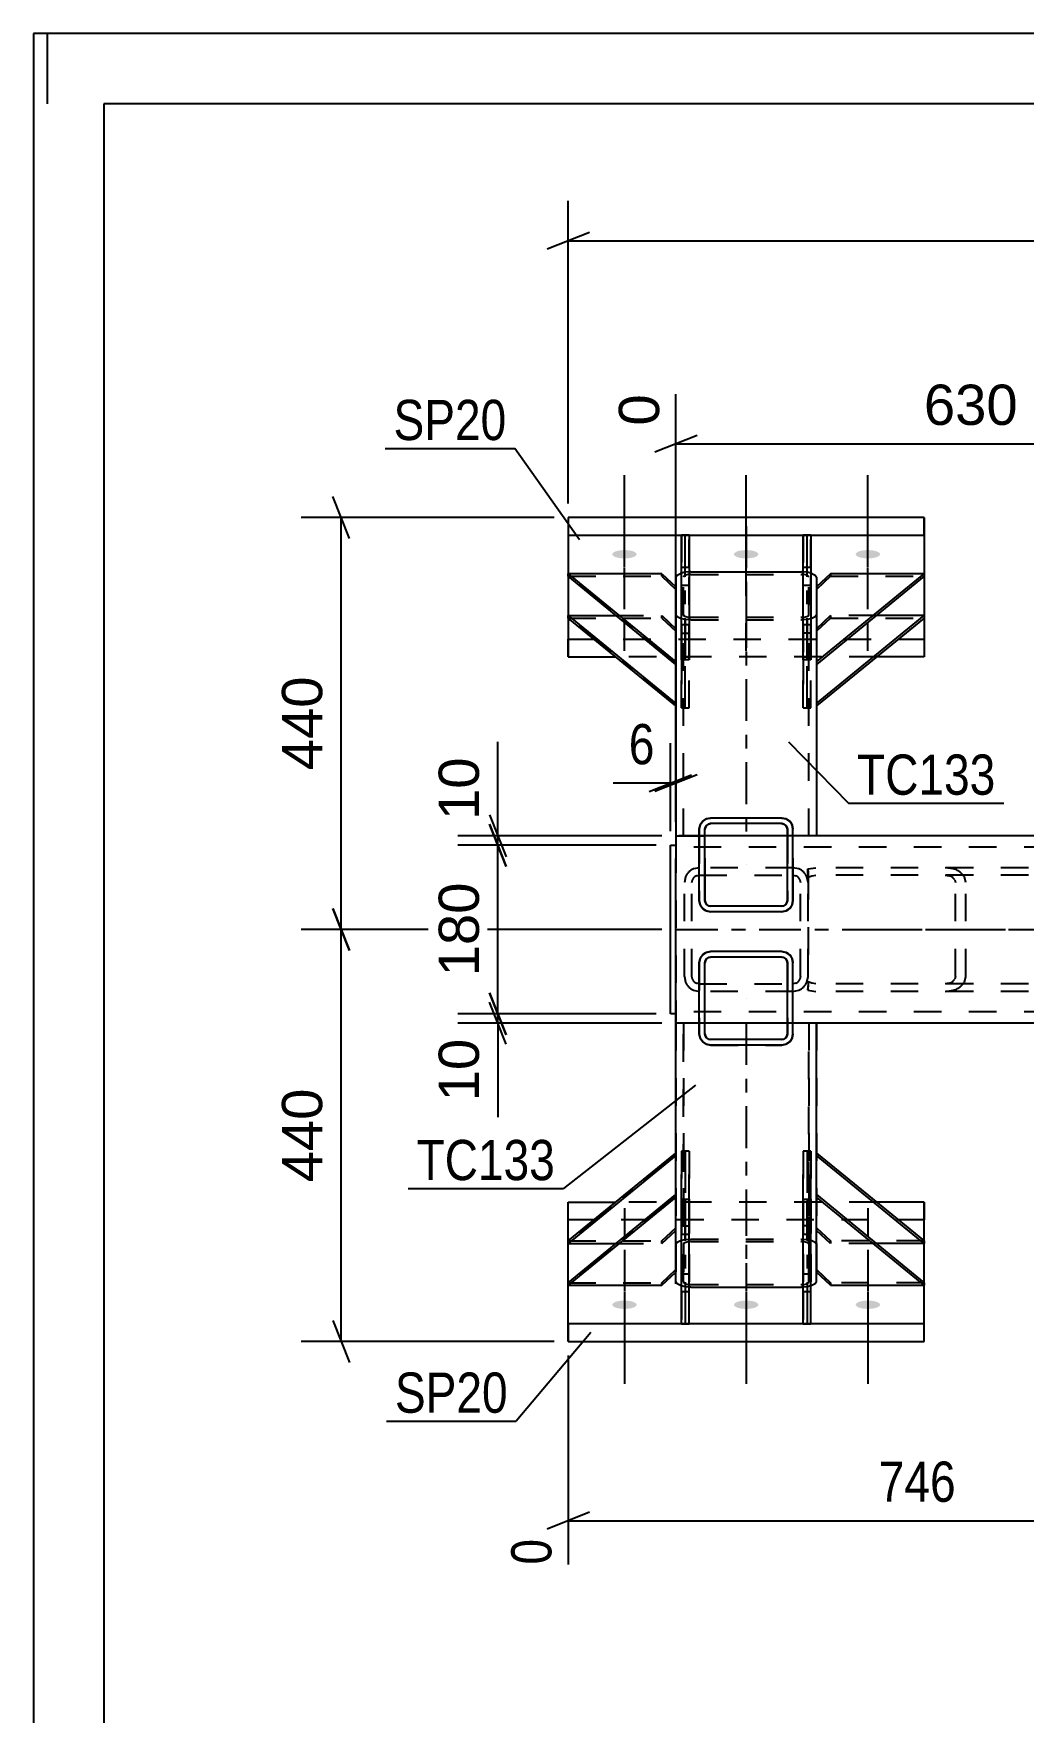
# Model space of a CAD drawing. Header units: millimetres. Extents: x 0 to 841, y 0 to 594.
# Drawn here: x 0 to 70.5, y 474.5 to 594 of the extents above; entities that cross this region are included whole.
import ezdxf

# ---------------------------------------------------------------- set-up
doc = ezdxf.new("R2010")
doc.units = ezdxf.units.MM
doc.linetypes.add('DXK_LINE_DOT2', pattern=[3.9198, 1.9599, -1.9599])
doc.linetypes.add('DXK_LINE_DOT3', pattern=[5.9187, 2.979, -0.9799, 0.9799, -0.9799])
doc.styles.add('Arial', font='ARIAL.TTF', dxfattribs={"height": 0.2})
doc.styles.add('Arial Narrow', font='ARIALN.TTF', dxfattribs={"height": 0.2})

# ---------------------------------------------------------------- blocks, each defined once
blk = doc.blocks.new('Unknown-318890635-1126')
at = {"color": 5, "linetype": 'Continuous'}
for p, q in [((841, 594), (0, 594)), ((0, 594), (0, 0)), ((1, 589), (1, 594)), ((836, 589), (5, 589)), ((5, 589), (5, 5))]:
    blk.add_line(p, q, dxfattribs=at)
blk = doc.blocks.new('Part-318890635-2970 - 2944')
at = {"color": 2, "linetype": 'Continuous'}
for p, q in [((46.14, 502.13), (46.14, 511.02)), ((46.14, 511.02), (46.67, 511.02)), ((46.67, 502.13), (46.67, 511.02)), ((46.14, 502.13), (46.67, 502.13))]:
    blk.add_line(p, q, dxfattribs=at)
at = {"color": 7, "linetype": 'DXK_LINE_DOT2'}
for p, q in [((46.14, 511.02), (46.14, 504.41)), ((46.67, 511.02), (46.67, 504.41)), ((46.14, 505.69), (46.67, 505.69)), ((46.14, 504.41), (46.14, 502.13)), ((46.67, 504.41), (46.14, 504.41)), ((46.67, 502.13), (46.67, 504.41))]:
    blk.add_line(p, q, dxfattribs=at)
at = {"color": 7, "linetype": 'DXK_LINE_DOT3'}
for p, q in [((46.4, 511.02), (46.4, 504.75)), ((46.4, 504.75), (46.4, 502.13))]:
    blk.add_line(p, q, dxfattribs=at)
blk = doc.blocks.new('Part-318890635-3091 - 2944')
at = {"color": 2, "linetype": 'Continuous'}
for p, q in [((38.07, 552.39), (38.07, 552.57)), ((38.07, 552.57), (45.74, 546.31)), ((38.07, 552.57), (41.47, 552.57)), ((45.74, 546.13), (38.07, 552.39))]:
    blk.add_line(p, q, dxfattribs=at)
at = {"color": 7, "linetype": 'DXK_LINE_DOT3'}
for p, q in [((45.74, 546.22), (38.07, 552.48)), ((45.74, 552.48), (45.74, 546.22))]:
    blk.add_line(p, q, dxfattribs=at)
at = {"color": 7, "linetype": 'DXK_LINE_DOT2'}
for p, q in [((38.07, 552.39), (44.74, 552.39)), ((41.47, 552.57), (44.74, 552.57)), ((44.74, 552.39), (44.74, 552.57)), ((44.74, 552.57), (45.74, 551.63)), ((44.74, 552.39), (45.74, 551.45)), ((45.74, 551.63), (45.74, 546.13))]:
    blk.add_line(p, q, dxfattribs=at)
blk = doc.blocks.new('Part-318890635-2957 - 2944')
at = {"color": 2, "linetype": 'Continuous'}
for p, q in [((55.74, 511.16), (55.74, 511.34)), ((55.74, 511.34), (63.4, 505.07)), ((63.4, 504.89), (55.74, 511.16)), ((55.74, 505.83), (55.74, 511.16)), ((56.74, 504.89), (55.74, 505.83)), ((56.74, 504.89), (63.4, 504.89)), ((63.4, 505.07), (63.4, 504.89))]:
    blk.add_line(p, q, dxfattribs=at)
at = {"color": 7, "linetype": 'DXK_LINE_DOT2'}
for p, q in [((55.74, 506.01), (56.74, 505.07)), ((63.4, 505.07), (56.74, 505.07)), ((56.74, 505.07), (56.74, 504.89))]:
    blk.add_line(p, q, dxfattribs=at)
blk = doc.blocks.new('Part-318890635-3024 - 2944')
at = {"color": 2, "linetype": 'Continuous'}
for p, q in [((63.4, 559.55), (38.07, 559.55)), ((38.07, 559.55), (38.07, 558.3)), ((63.4, 558.3), (63.4, 559.55)), ((38.07, 558.3), (63.4, 558.3)), ((38.07, 558.3), (38.07, 549.63)), ((63.4, 558.3), (63.4, 549.63)), ((38.07, 549.63), (41.45, 549.63)), ((63.4, 549.63), (60.03, 549.63))]:
    blk.add_line(p, q, dxfattribs=at)
at = {"color": 7, "linetype": 'DXK_LINE_DOT2'}
for p, q in [((38.07, 559.55), (38.07, 550.89)), ((63.4, 559.55), (63.4, 550.89)), ((38.07, 550.89), (63.4, 550.89)), ((38.07, 549.63), (38.07, 550.89)), ((63.4, 550.89), (63.4, 549.63)), ((60.03, 549.63), (41.45, 549.63))]:
    blk.add_line(p, q, dxfattribs=at)
at = {"color": 7, "linetype": 'DXK_LINE_DOT3'}
blk.add_line((50.74, 558.92), (50.74, 550.26), dxfattribs=at)
blk = doc.blocks.new('Part-318890635-2960 - 2944')
at = {"color": 2, "linetype": 'Continuous'}
for p, q in [((55.74, 514.3), (63.4, 508.04)), ((63.4, 507.85), (55.74, 514.12)), ((63.4, 508.04), (63.4, 507.85)), ((63.4, 507.85), (60, 507.85))]:
    blk.add_line(p, q, dxfattribs=at)
at = {"color": 7, "linetype": 'DXK_LINE_DOT2'}
for p, q in [((55.74, 508.79), (55.74, 514.3)), ((55.74, 508.98), (56.74, 508.04)), ((56.74, 507.85), (55.74, 508.79)), ((63.4, 508.04), (56.74, 508.04)), ((56.74, 508.04), (56.74, 507.85)), ((60, 507.85), (56.74, 507.85))]:
    blk.add_line(p, q, dxfattribs=at)
blk = doc.blocks.new('Part-318890635-3082 - 2944')
at = {"color": 2, "linetype": 'Continuous'}
for p, q in [((46.67, 558.3), (46.14, 558.3)), ((46.14, 549.41), (46.14, 558.3)), ((46.67, 558.3), (46.67, 549.41)), ((46.67, 549.41), (46.14, 549.41))]:
    blk.add_line(p, q, dxfattribs=at)
at = {"color": 7, "linetype": 'DXK_LINE_DOT2'}
for p, q in [((46.14, 558.3), (46.14, 556.02)), ((46.67, 556.02), (46.67, 558.3)), ((46.14, 549.41), (46.14, 556.02)), ((46.14, 556.02), (46.67, 556.02)), ((46.67, 549.41), (46.67, 556.02)), ((46.14, 554.74), (46.67, 554.74))]:
    blk.add_line(p, q, dxfattribs=at)
at = {"color": 7, "linetype": 'DXK_LINE_DOT3'}
for p, q in [((46.4, 555.67), (46.4, 558.3)), ((46.4, 549.41), (46.4, 555.67))]:
    blk.add_line(p, q, dxfattribs=at)
blk = doc.blocks.new('Part-318890635-2971 - 2944')
at = {"color": 7, "linetype": 'DXK_LINE_DOT2'}
for p, q in [((55.34, 514.44), (54.8, 514.44)), ((54.8, 514.44), (54.8, 508.52)), ((54.8, 510.8), (54.8, 514.44)), ((55.34, 514.44), (55.34, 508.52)), ((55.34, 510.8), (55.34, 514.44)), ((55.34, 510.8), (54.8, 510.8)), ((54.8, 510.8), (54.8, 508.52)), ((55.34, 508.52), (55.34, 510.8)), ((55.34, 509.11), (54.8, 509.11)), ((54.8, 508.52), (55.34, 508.52))]:
    blk.add_line(p, q, dxfattribs=at)
at = {"color": 7, "linetype": 'DXK_LINE_DOT3'}
for p, q in [((55.07, 514.44), (55.07, 508.17)), ((55.07, 508.17), (55.07, 510.8))]:
    blk.add_line(p, q, dxfattribs=at)
blk = doc.blocks.new('Part-318890635-2963 - 2944')
at = {"color": 2, "linetype": 'Continuous'}
for p, q in [((38.07, 505.07), (45.74, 511.34)), ((45.74, 511.16), (38.07, 504.89)), ((45.74, 505.83), (45.74, 511.34)), ((44.74, 504.89), (45.74, 505.83)), ((38.07, 504.89), (38.07, 505.07)), ((38.07, 504.89), (44.74, 504.89))]:
    blk.add_line(p, q, dxfattribs=at)
at = {"color": 7, "linetype": 'DXK_LINE_DOT3'}
for p, q in [((45.74, 511.25), (38.07, 504.98)), ((45.74, 504.98), (45.74, 511.25))]:
    blk.add_line(p, q, dxfattribs=at)
at = {"color": 7, "linetype": 'DXK_LINE_DOT2'}
for p, q in [((44.74, 505.07), (45.74, 506.01)), ((38.07, 505.07), (44.74, 505.07)), ((44.74, 504.89), (44.74, 505.07))]:
    blk.add_line(p, q, dxfattribs=at)
blk = doc.blocks.new('Part-318890635-2966 - 2944')
at = {"color": 2, "linetype": 'Continuous'}
for p, q in [((38.07, 508.04), (45.74, 514.3)), ((45.74, 514.12), (38.07, 507.85)), ((38.07, 507.85), (38.07, 508.04)), ((38.07, 507.85), (41.47, 507.85))]:
    blk.add_line(p, q, dxfattribs=at)
at = {"color": 7, "linetype": 'DXK_LINE_DOT3'}
for p, q in [((45.74, 514.21), (38.07, 507.95)), ((45.74, 507.95), (45.74, 514.21))]:
    blk.add_line(p, q, dxfattribs=at)
at = {"color": 7, "linetype": 'DXK_LINE_DOT2'}
for p, q in [((45.74, 508.79), (45.74, 514.3)), ((38.07, 508.04), (44.74, 508.04)), ((44.74, 508.04), (45.74, 508.98)), ((44.74, 507.85), (45.74, 508.79)), ((44.74, 507.85), (44.74, 508.04)), ((41.47, 507.85), (44.74, 507.85))]:
    blk.add_line(p, q, dxfattribs=at)
blk = doc.blocks.new('Part-318890635-2967 - 2944')
at = {"color": 2, "linetype": 'Continuous'}
for p, q in [((54.8, 502.13), (54.8, 511.02)), ((54.8, 511.02), (55.34, 511.02)), ((55.34, 502.13), (55.34, 511.02)), ((54.8, 502.13), (55.34, 502.13))]:
    blk.add_line(p, q, dxfattribs=at)
at = {"color": 7, "linetype": 'DXK_LINE_DOT2'}
for p, q in [((54.8, 511.02), (54.8, 504.41)), ((55.34, 511.02), (55.34, 504.41)), ((54.8, 505.69), (55.34, 505.69)), ((54.8, 504.41), (54.8, 502.13)), ((55.34, 504.41), (54.8, 504.41)), ((55.34, 502.13), (55.34, 504.41))]:
    blk.add_line(p, q, dxfattribs=at)
at = {"color": 7, "linetype": 'DXK_LINE_DOT3'}
for p, q in [((55.07, 511.02), (55.07, 504.75)), ((55.07, 504.75), (55.07, 502.13))]:
    blk.add_line(p, q, dxfattribs=at)
blk = doc.blocks.new('Part-318890635-2972 - 2944')
at = {"color": 7, "linetype": 'DXK_LINE_DOT2'}
for p, q in [((46.67, 514.44), (46.14, 514.44)), ((46.14, 514.44), (46.14, 508.52)), ((46.14, 510.8), (46.14, 514.44)), ((46.67, 514.44), (46.67, 508.52)), ((46.67, 510.8), (46.67, 514.44)), ((46.67, 510.8), (46.14, 510.8)), ((46.14, 510.8), (46.14, 508.52)), ((46.67, 508.52), (46.67, 510.8)), ((46.14, 509.11), (46.67, 509.11)), ((46.14, 508.52), (46.67, 508.52))]:
    blk.add_line(p, q, dxfattribs=at)
at = {"color": 7, "linetype": 'DXK_LINE_DOT3'}
for p, q in [((46.4, 514.44), (46.4, 508.17)), ((46.4, 508.17), (46.4, 510.8))]:
    blk.add_line(p, q, dxfattribs=at)
blk = doc.blocks.new('Part-318890635-3085 - 2944')
at = {"color": 2, "linetype": 'Continuous'}
for p, q in [((55.74, 546.31), (63.4, 552.57)), ((63.4, 552.39), (55.74, 546.13)), ((63.4, 552.57), (60, 552.57)), ((63.4, 552.57), (63.4, 552.39))]:
    blk.add_line(p, q, dxfattribs=at)
at = {"color": 7, "linetype": 'DXK_LINE_DOT2'}
for p, q in [((56.74, 552.57), (55.74, 551.63)), ((56.74, 552.39), (55.74, 551.45)), ((60, 552.57), (56.74, 552.57)), ((56.74, 552.57), (56.74, 552.39)), ((56.74, 552.39), (63.4, 552.39)), ((55.74, 551.63), (55.74, 546.13))]:
    blk.add_line(p, q, dxfattribs=at)
blk = doc.blocks.new('Part-318890635-3040 - 2944')
at = {"color": 2, "linetype": 'Continuous'}
for p, q in [((45.74, 555.31), (45.82, 555.45)), ((45.74, 555.31), (45.74, 554.6)), ((45.82, 555.45), (46.05, 555.57)), ((46.14, 555.59), (46.05, 555.57)), ((46.8, 555.67), (46.67, 555.67)), ((46.8, 555.67), (54.67, 555.67)), ((54.8, 555.67), (54.67, 555.67)), ((55.42, 555.57), (55.34, 555.59)), ((55.42, 555.57), (55.66, 555.45)), ((55.66, 555.45), (55.74, 555.31)), ((55.74, 555.31), (55.74, 554.6)), ((45.74, 549.09), (45.74, 536.88)), ((55.74, 549.09), (55.74, 536.88)), ((45.74, 536.88), (47.4, 536.88)), ((53.67, 536.88), (47.8, 536.88)), ((55.74, 536.88), (54.07, 536.88))]:
    blk.add_line(p, q, dxfattribs=at)
at = {"color": 7, "linetype": 'DXK_LINE_DOT2'}
for p, q in [((46.39, 555.65), (46.14, 555.59)), ((46.31, 555.38), (46.27, 555.31)), ((46.27, 552.62), (46.27, 555.31)), ((46.27, 536.88), (46.27, 555.31)), ((46.43, 555.44), (46.31, 555.38)), ((46.67, 555.67), (46.39, 555.65)), ((46.6, 555.48), (46.43, 555.44)), ((46.8, 555.49), (46.6, 555.48)), ((46.8, 555.49), (54.67, 555.49)), ((54.87, 555.48), (54.67, 555.49)), ((55.08, 555.65), (54.8, 555.67)), ((55.05, 555.44), (54.87, 555.48)), ((55.16, 555.38), (55.05, 555.44)), ((55.34, 555.59), (55.08, 555.65)), ((55.2, 555.31), (55.16, 555.38)), ((55.2, 552.62), (55.2, 555.31)), ((55.2, 536.88), (55.2, 555.31)), ((45.74, 554.6), (45.74, 549.09)), ((45.74, 554.6), (45.74, 552.62)), ((55.74, 554.6), (55.74, 549.09)), ((55.74, 554.6), (55.74, 552.62)), ((45.74, 552.62), (45.74, 536.88)), ((45.82, 552.48), (45.74, 552.62)), ((46.05, 552.36), (45.82, 552.48)), ((46.39, 552.28), (46.05, 552.36)), ((46.27, 536.88), (46.27, 552.62)), ((46.27, 552.62), (46.31, 552.55)), ((46.31, 552.55), (46.43, 552.49)), ((46.8, 552.25), (46.39, 552.28)), ((46.43, 552.49), (46.6, 552.45)), ((46.6, 552.45), (46.8, 552.44)), ((46.8, 552.44), (54.67, 552.44)), ((46.8, 552.25), (54.67, 552.25)), ((54.67, 552.44), (54.87, 552.45)), ((55.08, 552.28), (54.67, 552.25)), ((54.87, 552.45), (55.05, 552.49)), ((55.05, 552.49), (55.16, 552.55)), ((55.42, 552.36), (55.08, 552.28)), ((55.16, 552.55), (55.2, 552.62)), ((55.2, 536.88), (55.2, 552.62)), ((55.66, 552.48), (55.42, 552.36)), ((55.74, 552.62), (55.66, 552.48)), ((55.74, 552.62), (55.74, 536.88)), ((47.4, 536.88), (47.8, 536.88)), ((54.07, 536.88), (53.67, 536.88)), ((55.74, 536.88), (55.74, 536.88))]:
    blk.add_line(p, q, dxfattribs=at)
at = {"color": 7, "linetype": 'DXK_LINE_DOT3'}
blk.add_line((50.74, 553.96), (50.74, 536.88), dxfattribs=at)
blk = doc.blocks.new('Part-318890635-2987 - 2944')
at = {"color": 2, "linetype": 'Continuous'}
for p, q in [((38.07, 502.13), (38.07, 510.8)), ((38.07, 510.8), (41.45, 510.8)), ((63.4, 510.8), (60.03, 510.8)), ((63.4, 502.13), (63.4, 510.8)), ((38.07, 502.13), (38.07, 500.88)), ((63.4, 502.13), (38.07, 502.13)), ((63.4, 500.88), (63.4, 502.13)), ((38.07, 500.88), (63.4, 500.88))]:
    blk.add_line(p, q, dxfattribs=at)
at = {"color": 7, "linetype": 'DXK_LINE_DOT2'}
for p, q in [((38.07, 509.54), (38.07, 510.8)), ((60.03, 510.8), (41.45, 510.8)), ((63.4, 510.8), (63.4, 509.54)), ((38.07, 500.88), (38.07, 509.54)), ((63.4, 509.54), (38.07, 509.54)), ((63.4, 500.88), (63.4, 509.54))]:
    blk.add_line(p, q, dxfattribs=at)
blk = doc.blocks.new('Part-318890635-2989 - 2944')
at = {"color": 2, "linetype": 'Continuous'}
for p, q in [((45.34, 524.21), (45.34, 536.21)), ((45.34, 536.21), (45.74, 536.21)), ((45.74, 524.21), (45.34, 524.21))]:
    blk.add_line(p, q, dxfattribs=at)
at = {"color": 7, "linetype": 'DXK_LINE_DOT2'}
blk.add_line((45.74, 536.21), (45.74, 524.21), dxfattribs=at)
blk = doc.blocks.new('Part-318890635-3078 - 2944')
at = {"color": 7, "linetype": 'DXK_LINE_DOT3'}
for p, q in [((46.4, 545.99), (46.4, 552.25)), ((46.4, 552.25), (46.4, 549.63))]:
    blk.add_line(p, q, dxfattribs=at)
at = {"color": 7, "linetype": 'DXK_LINE_DOT2'}
for p, q in [((46.14, 545.99), (46.14, 551.91)), ((46.14, 551.91), (46.14, 549.63)), ((46.67, 551.91), (46.14, 551.91)), ((46.14, 551.31), (46.67, 551.31)), ((46.67, 545.99), (46.67, 551.91)), ((46.67, 549.63), (46.67, 551.91)), ((46.14, 549.63), (46.14, 545.99)), ((46.14, 549.63), (46.67, 549.63)), ((46.67, 545.99), (46.67, 549.63)), ((46.14, 545.99), (46.67, 545.99))]:
    blk.add_line(p, q, dxfattribs=at)
blk = doc.blocks.new('Part-318890635-2991 - 2944')
at = {"color": 7, "linetype": 'DXK_LINE_DOT2'}
for p, q in [((47.4, 534.61), (46.99, 534.53)), ((54.07, 534.61), (47.4, 534.61)), ((54.48, 534.53), (54.07, 534.61)), ((46.42, 533.96), (46.34, 533.55)), ((46.34, 526.88), (46.34, 533.55)), ((46.34, 533.55), (46.34, 533.55)), ((46.87, 533.55), (46.91, 533.75)), ((46.87, 533.55), (46.87, 533.55)), ((46.87, 526.88), (46.87, 533.55)), ((47.2, 534.04), (47.4, 534.08)), ((47.4, 534.08), (47.4, 534.08)), ((47.4, 534.08), (54.07, 534.08)), ((54.07, 534.08), (54.07, 534.08)), ((54.07, 534.08), (54.27, 534.04)), ((54.56, 533.75), (54.6, 533.55)), ((54.6, 533.55), (54.6, 533.55)), ((54.6, 526.88), (54.6, 533.55)), ((55.14, 533.55), (55.06, 533.96)), ((55.14, 526.88), (55.14, 533.55)), ((55.14, 533.55), (55.14, 533.55)), ((46.34, 526.88), (46.34, 526.88)), ((46.34, 526.88), (46.42, 526.47)), ((46.87, 526.88), (46.87, 526.88)), ((46.91, 526.68), (46.87, 526.88)), ((47.4, 526.35), (47.2, 526.39)), ((47.4, 526.35), (47.4, 526.35)), ((47.4, 526.35), (54.07, 526.35)), ((54.27, 526.39), (54.07, 526.35)), ((54.07, 526.35), (54.07, 526.35)), ((54.6, 526.88), (54.56, 526.68)), ((54.6, 526.88), (54.6, 526.88)), ((55.06, 526.47), (55.14, 526.88)), ((55.14, 526.88), (55.14, 526.88)), ((46.99, 525.9), (47.4, 525.81)), ((54.07, 525.81), (47.4, 525.81)), ((54.07, 525.81), (54.48, 525.9))]:
    blk.add_line(p, q, dxfattribs=at)
at = {"color": 7, "linetype": 'DXK_LINE_DOT3'}
blk.add_line((50.74, 530.21), (50.74, 530.21), dxfattribs=at)
at = {"color": 7, "linetype": 'DXK_LINE_DOT2'}
for centre, radius, start, end in [((47.4, 533.55), 1.07, 112.5, 157.5), ((54.07, 533.55), 1.07, 22.5, 67.5), ((47.4, 533.55), 0.533, 112.5, 157.5), ((54.07, 533.55), 0.533, 22.5, 67.5), ((47.4, 526.88), 1.07, 202.5, 247.5), ((47.4, 526.88), 0.533, 202.5, 247.5), ((54.07, 526.88), 0.533, 292.5, 337.5), ((54.07, 526.88), 1.07, 292.5, 337.5)]:
    blk.add_arc(centre, radius, start, end, dxfattribs=at)
blk = doc.blocks.new('Part-318890635-3011 - 2944')
at = {"color": 7, "linetype": 'DXK_LINE_DOT3'}
for p, q in [((55.07, 545.99), (55.07, 552.25)), ((55.07, 552.25), (55.07, 549.63))]:
    blk.add_line(p, q, dxfattribs=at)
at = {"color": 7, "linetype": 'DXK_LINE_DOT2'}
for p, q in [((54.8, 545.99), (54.8, 551.91)), ((54.8, 551.91), (54.8, 549.63)), ((55.34, 551.91), (54.8, 551.91)), ((55.34, 551.31), (54.8, 551.31)), ((55.34, 545.99), (55.34, 551.91)), ((55.34, 549.63), (55.34, 551.91)), ((54.8, 549.63), (54.8, 545.99)), ((54.8, 549.63), (55.34, 549.63)), ((55.34, 545.99), (55.34, 549.63)), ((54.8, 545.99), (55.34, 545.99))]:
    blk.add_line(p, q, dxfattribs=at)
blk = doc.blocks.new('Part-318890635-3013 - 2944')
at = {"color": 7, "linetype": 'DXK_LINE_DOT2'}
for p, q in [((55.12, 534.53), (55.69, 534.61)), ((55.14, 533.9), (55.12, 534.53)), ((55.12, 534.53), (55.14, 534.3)), ((55.14, 534.3), (55.14, 526.13)), ((110.03, 534.61), (55.69, 534.61)), ((65.47, 534.53), (64.91, 534.61)), ((55.14, 533.9), (55.16, 533.93)), ((55.16, 533.93), (55.4, 534.04)), ((55.4, 534.04), (55.69, 534.08)), ((110.03, 534.08), (55.69, 534.08)), ((64.91, 534.08), (65.19, 534.04)), ((65.59, 533.75), (65.65, 533.55)), ((65.65, 526.88), (65.65, 533.55)), ((66.38, 533.55), (66.27, 533.96)), ((66.38, 526.88), (66.38, 533.55)), ((55.14, 526.53), (55.12, 525.9)), ((55.12, 525.9), (55.14, 526.13)), ((55.16, 526.5), (55.14, 526.53)), ((55.4, 526.39), (55.16, 526.5)), ((55.69, 526.35), (55.4, 526.39)), ((110.03, 526.35), (55.69, 526.35)), ((65.19, 526.39), (64.91, 526.35)), ((65.65, 526.88), (65.59, 526.68)), ((66.27, 526.47), (66.38, 526.88)), ((55.12, 525.9), (55.69, 525.81)), ((110.03, 525.81), (55.69, 525.81)), ((64.91, 525.81), (65.47, 525.9))]:
    blk.add_line(p, q, dxfattribs=at)
at = {"color": 7, "linetype": 'DXK_LINE_DOT3'}
blk.add_line((60.3, 530.21), (105.42, 530.21), dxfattribs=at)
at = {"color": 7, "linetype": 'DXK_LINE_DOT2'}
for centre, radius, start, end in [((65.14, 533.23), 1.35, 32.6712, 75.6112), ((65.02, 533.39), 0.673, 32.6712, 75.6112), ((65.02, 527.04), 0.673, 284.3888, 327.3288), ((65.14, 527.2), 1.35, 284.3888, 327.3288)]:
    blk.add_arc(centre, radius, start, end, dxfattribs=at)
blk = doc.blocks.new('Part-318890635-3045 - 2944')
at = {"color": 2, "linetype": 'Continuous'}
for p, q in [((45.74, 523.55), (45.74, 523.55)), ((47.4, 523.55), (45.74, 523.55)), ((45.74, 511.34), (45.74, 523.55)), ((53.67, 523.55), (47.8, 523.55)), ((55.74, 523.55), (54.07, 523.55)), ((55.74, 511.34), (55.74, 523.55)), ((45.74, 505.12), (45.74, 505.83)), ((55.74, 505.12), (55.74, 505.83)), ((45.82, 504.98), (45.74, 505.12)), ((46.05, 504.86), (45.82, 504.98)), ((46.14, 504.84), (46.05, 504.86)), ((46.8, 504.75), (46.67, 504.76)), ((46.8, 504.75), (54.67, 504.75)), ((54.8, 504.76), (54.67, 504.75)), ((55.42, 504.86), (55.34, 504.84)), ((55.66, 504.98), (55.42, 504.86)), ((55.74, 505.12), (55.66, 504.98))]:
    blk.add_line(p, q, dxfattribs=at)
at = {"color": 7, "linetype": 'DXK_LINE_DOT2'}
for p, q in [((45.74, 523.55), (45.74, 507.81)), ((46.27, 505.12), (46.27, 523.55)), ((46.27, 523.55), (46.27, 507.81)), ((54.07, 523.55), (47.4, 523.55)), ((55.2, 507.81), (55.2, 523.55)), ((55.2, 523.55), (55.2, 505.12)), ((55.74, 523.55), (55.74, 523.55)), ((55.74, 523.55), (55.74, 507.81)), ((45.74, 505.83), (45.74, 511.34)), ((55.74, 505.83), (55.74, 511.34)), ((45.82, 507.95), (46.05, 508.07)), ((46.05, 508.07), (46.39, 508.15)), ((46.39, 508.15), (46.8, 508.17)), ((46.8, 507.99), (46.6, 507.98)), ((46.8, 508.17), (54.67, 508.17)), ((46.8, 507.99), (54.67, 507.99)), ((54.67, 508.17), (55.08, 508.15)), ((54.87, 507.98), (54.67, 507.99)), ((55.08, 508.15), (55.42, 508.07)), ((55.42, 508.07), (55.66, 507.95)), ((45.74, 507.81), (45.82, 507.95)), ((45.74, 507.81), (45.74, 505.12)), ((46.31, 507.88), (46.27, 507.81)), ((46.27, 507.81), (46.27, 505.12)), ((46.43, 507.94), (46.31, 507.88)), ((46.6, 507.98), (46.43, 507.94)), ((55.05, 507.94), (54.87, 507.98)), ((55.16, 507.88), (55.05, 507.94)), ((55.2, 507.81), (55.16, 507.88)), ((55.2, 505.12), (55.2, 507.81)), ((55.66, 507.95), (55.74, 507.81)), ((55.74, 507.81), (55.74, 505.12)), ((46.39, 504.78), (46.14, 504.84)), ((46.27, 505.12), (46.31, 505.05)), ((46.31, 505.05), (46.43, 504.99)), ((46.67, 504.76), (46.39, 504.78)), ((46.43, 504.99), (46.6, 504.95)), ((46.6, 504.95), (46.8, 504.94)), ((46.8, 504.94), (54.67, 504.94)), ((54.67, 504.94), (54.87, 504.95)), ((55.08, 504.78), (54.8, 504.76)), ((54.87, 504.95), (55.05, 504.99)), ((55.05, 504.99), (55.16, 505.05)), ((55.34, 504.84), (55.08, 504.78)), ((55.16, 505.05), (55.2, 505.12))]:
    blk.add_line(p, q, dxfattribs=at)
at = {"color": 7, "linetype": 'DXK_LINE_DOT3'}
blk.add_line((50.74, 523.55), (50.74, 506.46), dxfattribs=at)
blk = doc.blocks.new('Part-318890635-3048 - 2944')
at = {"color": 2, "linetype": 'Continuous'}
for p, q in [((47.64, 528.41), (47.46, 528.15)), ((47.9, 528.58), (47.64, 528.41)), ((48.2, 528.64), (47.9, 528.58)), ((53.27, 528.64), (48.2, 528.64)), ((53.57, 528.58), (53.27, 528.64)), ((53.83, 528.41), (53.57, 528.58)), ((54.01, 528.15), (53.83, 528.41)), ((47.46, 528.15), (47.4, 527.84)), ((47.4, 522.78), (47.4, 527.84)), ((47.8, 527.84), (47.83, 528)), ((47.83, 528), (47.8, 527.84)), ((47.8, 527.84), (47.8, 527.84)), ((47.8, 525.15), (47.8, 527.84)), ((47.8, 522.78), (47.8, 527.84)), ((47.83, 528), (47.92, 528.13)), ((47.92, 528.13), (47.83, 528)), ((47.92, 528.13), (48.05, 528.21)), ((48.05, 528.21), (47.92, 528.13)), ((48.05, 528.21), (48.2, 528.24)), ((53.27, 528.24), (48.2, 528.24)), ((53.27, 528.24), (53.42, 528.21)), ((53.42, 528.21), (53.55, 528.13)), ((53.55, 528.13), (53.64, 528)), ((53.64, 528), (53.67, 527.84)), ((53.67, 522.78), (53.67, 527.84)), ((54.07, 527.84), (54.01, 528.15)), ((54.01, 528.15), (54.07, 527.84)), ((54.07, 522.78), (54.07, 527.84)), ((54.07, 525.15), (54.07, 527.84)), ((54.07, 527.84), (54.07, 527.84)), ((47.8, 523.55), (47.8, 525.14)), ((54.07, 523.55), (54.07, 525.14)), ((47.8, 523.55), (47.8, 523.55)), ((47.8, 522.78), (47.8, 523.55)), ((47.8, 523.55), (47.8, 523.55)), ((47.8, 523.55), (47.8, 523.55)), ((54.07, 523.55), (54.07, 523.55)), ((54.07, 522.78), (54.07, 523.55)), ((54.07, 523.55), (54.07, 523.55)), ((54.07, 523.55), (54.07, 523.55)), ((47.4, 522.78), (47.46, 522.47)), ((47.46, 522.47), (47.64, 522.21)), ((47.8, 522.78), (47.8, 522.78)), ((47.83, 522.63), (47.8, 522.78)), ((47.8, 522.78), (47.83, 522.63)), ((47.92, 522.5), (47.83, 522.63)), ((47.83, 522.63), (47.92, 522.5)), ((48.05, 522.41), (47.92, 522.5)), ((47.92, 522.5), (48.05, 522.41)), ((48.2, 522.38), (48.05, 522.41)), ((53.27, 522.38), (48.2, 522.38)), ((53.42, 522.41), (53.27, 522.38)), ((53.55, 522.5), (53.42, 522.41)), ((53.64, 522.63), (53.55, 522.5)), ((53.67, 522.78), (53.64, 522.63)), ((53.83, 522.21), (54.01, 522.47)), ((54.01, 522.47), (53.84, 522.21)), ((54.01, 522.47), (54.07, 522.78)), ((54.07, 522.78), (54.01, 522.47)), ((54.07, 522.78), (54.07, 522.78)), ((47.64, 522.21), (47.9, 522.04)), ((47.9, 522.04), (48.2, 521.98)), ((53.27, 521.98), (48.2, 521.98)), ((53.27, 521.98), (53.57, 522.04)), ((53.57, 522.04), (53.83, 522.21)), ((53.84, 522.21), (53.58, 522.04))]:
    blk.add_line(p, q, dxfattribs=at)
at = {"color": 7, "linetype": 'DXK_LINE_DOT2'}
for p, q in [((47.9, 528.58), (48.2, 528.64)), ((53.27, 528.64), (53.27, 528.64)), ((53.27, 528.64), (53.27, 528.64)), ((53.27, 528.64), (53.58, 528.58)), ((47.4, 527.84), (47.46, 528.15)), ((47.4, 527.84), (47.4, 527.84)), ((47.4, 527.84), (47.4, 523.55)), ((48.2, 528.24), (48.05, 528.21)), ((48.2, 528.24), (48.2, 528.24)), ((53.27, 528.24), (53.27, 528.24)), ((53.27, 528.24), (53.27, 528.24)), ((53.42, 528.21), (53.27, 528.24)), ((53.55, 528.13), (53.42, 528.21)), ((53.64, 528), (53.55, 528.13)), ((53.67, 527.84), (53.64, 528)), ((53.67, 527.84), (53.67, 527.84)), ((53.67, 527.84), (53.67, 523.55)), ((47.8, 525.14), (47.8, 525.15)), ((54.07, 525.14), (54.07, 525.15)), ((47.4, 523.55), (47.4, 523.55)), ((47.4, 523.55), (47.4, 522.78)), ((47.8, 523.55), (47.4, 523.55)), ((53.67, 523.55), (53.67, 523.55)), ((53.67, 523.55), (53.67, 522.78)), ((54.07, 523.55), (53.67, 523.55)), ((47.4, 522.78), (47.4, 522.78)), ((47.46, 522.47), (47.4, 522.78)), ((47.64, 522.21), (47.46, 522.47)), ((48.05, 522.41), (48.2, 522.38)), ((48.2, 522.38), (48.2, 522.38)), ((53.27, 522.38), (53.42, 522.41)), ((53.27, 522.38), (53.27, 522.38)), ((53.27, 522.38), (53.27, 522.38)), ((53.42, 522.41), (53.55, 522.5)), ((53.55, 522.5), (53.64, 522.63)), ((53.64, 522.63), (53.67, 522.78)), ((53.67, 522.78), (53.67, 522.78)), ((47.9, 522.04), (47.64, 522.21)), ((48.2, 521.98), (47.9, 522.04)), ((48.2, 521.98), (53.27, 521.98)), ((53.58, 522.04), (53.27, 521.98)), ((53.27, 521.98), (53.27, 521.98))]:
    blk.add_line(p, q, dxfattribs=at)
at = {"color": 7, "linetype": 'DXK_LINE_DOT3'}
blk.add_line((50.73, 525.31), (50.74, 525.31), dxfattribs=at)
at = {"color": 7, "linetype": 'DXK_LINE_DOT2'}
blk.add_arc((48.2, 527.84), 0.8, 112.4979, 157.4979, dxfattribs=at)
at = {"color": 2, "linetype": 'Continuous'}
blk.add_arc((53.27, 527.84), 0.8, 22.4979, 67.4979, dxfattribs=at)
blk = doc.blocks.new('Bolt-318890635-3075 - 2944')
at = {"linetype": 'Continuous'}
for points in [[(42.07, 557.23), (42.25, 557.22), (42.42, 557.2), (42.58, 557.17), (42.71, 557.13), (42.82, 557.08), (42.89, 557.02), (42.93, 556.96), (42.93, 556.9), (42.89, 556.84), (42.82, 556.78), (42.71, 556.73), (42.58, 556.69), (42.42, 556.66), (42.25, 556.64), (42.07, 556.63), (41.89, 556.64), (41.72, 556.66), (41.56, 556.69), (41.43, 556.73), (41.32, 556.78), (41.25, 556.84), (41.21, 556.9), (41.21, 556.96), (41.25, 557.02), (41.32, 557.08), (41.43, 557.13), (41.56, 557.17), (41.72, 557.2), (41.89, 557.22)], [(50.74, 557.23), (50.92, 557.22), (51.09, 557.2), (51.25, 557.17), (51.38, 557.13), (51.49, 557.08), (51.56, 557.02), (51.6, 556.96), (51.6, 556.9), (51.56, 556.84), (51.49, 556.78), (51.38, 556.73), (51.25, 556.69), (51.09, 556.66), (50.92, 556.64), (50.74, 556.63), (50.56, 556.64), (50.38, 556.66), (50.23, 556.69), (50.09, 556.73), (49.99, 556.78), (49.91, 556.84), (49.87, 556.9), (49.87, 556.96), (49.91, 557.02), (49.99, 557.08), (50.09, 557.13), (50.23, 557.17), (50.38, 557.2), (50.56, 557.22)], [(59.4, 557.23), (59.58, 557.22), (59.76, 557.2), (59.91, 557.17), (60.05, 557.13), (60.15, 557.08), (60.23, 557.02), (60.26, 556.96), (60.26, 556.9), (60.23, 556.84), (60.15, 556.78), (60.05, 556.73), (59.91, 556.69), (59.76, 556.66), (59.58, 556.64), (59.4, 556.63), (59.22, 556.64), (59.05, 556.66), (58.89, 556.69), (58.76, 556.73), (58.65, 556.78), (58.58, 556.84), (58.54, 556.9), (58.54, 556.96), (58.58, 557.02), (58.65, 557.08), (58.76, 557.13), (58.89, 557.17), (59.05, 557.2), (59.22, 557.22)]]:
    blk.add_hatch(color=1, dxfattribs=at).paths.add_polyline_path(points)
at = {"color": 1, "linetype": 'Continuous'}
for p, q in [((42.07, 555.99), (42.07, 562.57)), ((50.74, 555.99), (50.74, 562.57)), ((59.4, 555.99), (59.4, 562.57))]:
    blk.add_line(p, q, dxfattribs=at)
at = {"color": 1, "linetype": 'DXK_LINE_DOT2'}
for p, q in [((42.07, 553.03), (42.07, 559.6)), ((59.4, 553.03), (59.4, 559.6)), ((42.07, 550.06), (42.07, 556.64)), ((50.74, 550.06), (50.74, 556.64)), ((59.4, 550.06), (59.4, 556.64))]:
    blk.add_line(p, q, dxfattribs=at)
blk = doc.blocks.new('Bolt-318890635-3058 - 2944')
at = {"linetype": 'Continuous'}
for points in [[(42.07, 503.2), (41.89, 503.21), (41.72, 503.23), (41.56, 503.26), (41.43, 503.3), (41.32, 503.35), (41.25, 503.41), (41.21, 503.47), (41.21, 503.53), (41.25, 503.59), (41.32, 503.65), (41.43, 503.7), (41.56, 503.74), (41.72, 503.77), (41.89, 503.79), (42.07, 503.8), (42.25, 503.79), (42.42, 503.77), (42.58, 503.74), (42.71, 503.7), (42.82, 503.65), (42.89, 503.59), (42.93, 503.53), (42.93, 503.47), (42.89, 503.41), (42.82, 503.35), (42.71, 503.3), (42.58, 503.26), (42.42, 503.23), (42.25, 503.21)], [(50.74, 503.2), (50.56, 503.21), (50.38, 503.23), (50.23, 503.26), (50.09, 503.3), (49.99, 503.35), (49.91, 503.41), (49.87, 503.47), (49.87, 503.53), (49.91, 503.59), (49.99, 503.65), (50.09, 503.7), (50.23, 503.74), (50.38, 503.77), (50.56, 503.79), (50.74, 503.8), (50.92, 503.79), (51.09, 503.77), (51.25, 503.74), (51.38, 503.7), (51.49, 503.65), (51.56, 503.59), (51.6, 503.53), (51.6, 503.47), (51.56, 503.41), (51.49, 503.35), (51.38, 503.3), (51.25, 503.26), (51.09, 503.23), (50.92, 503.21)], [(59.4, 503.2), (59.22, 503.21), (59.05, 503.23), (58.89, 503.26), (58.76, 503.3), (58.65, 503.35), (58.58, 503.41), (58.54, 503.47), (58.54, 503.53), (58.58, 503.59), (58.65, 503.65), (58.76, 503.7), (58.89, 503.74), (59.05, 503.77), (59.22, 503.79), (59.4, 503.8), (59.58, 503.79), (59.76, 503.77), (59.91, 503.74), (60.05, 503.7), (60.15, 503.65), (60.23, 503.59), (60.26, 503.53), (60.26, 503.47), (60.23, 503.41), (60.15, 503.35), (60.05, 503.3), (59.91, 503.26), (59.76, 503.23), (59.58, 503.21)]]:
    blk.add_hatch(color=1, dxfattribs=at).paths.add_polyline_path(points)
at = {"color": 1, "linetype": 'DXK_LINE_DOT2'}
for p, q in [((42.07, 510.37), (42.07, 503.79)), ((50.74, 510.37), (50.74, 503.79)), ((59.4, 510.37), (59.4, 503.79)), ((42.07, 507.4), (42.07, 500.83)), ((59.4, 507.4), (59.4, 500.83))]:
    blk.add_line(p, q, dxfattribs=at)
at = {"color": 1, "linetype": 'Continuous'}
for p, q in [((42.07, 504.44), (42.07, 497.86)), ((50.74, 504.44), (50.74, 497.86)), ((59.4, 504.44), (59.4, 497.86))]:
    blk.add_line(p, q, dxfattribs=at)
blk = doc.blocks.new('Part-318890635-3063 - 2944')
at = {"color": 2, "linetype": 'Continuous'}
for p, q in [((45.74, 536.88), (45.74, 535.28)), ((87.71, 536.88), (55.74, 536.88)), ((45.74, 525.15), (45.74, 535.28)), ((45.74, 523.55), (45.74, 525.15)), ((87.78, 523.55), (55.74, 523.55))]:
    blk.add_line(p, q, dxfattribs=at)
at = {"color": 7, "linetype": 'DXK_LINE_DOT2'}
for p, q in [((45.74, 536.88), (45.74, 536.41)), ((55.74, 536.88), (45.74, 536.88)), ((268.47, 536.08), (45.74, 536.08)), ((45.74, 525.15), (45.74, 523.67)), ((268.47, 524.35), (45.74, 524.35)), ((55.74, 523.55), (45.74, 523.55))]:
    blk.add_line(p, q, dxfattribs=at)
at = {"color": 7, "linetype": 'DXK_LINE_DOT3'}
blk.add_line((45.74, 530.21), (268.47, 530.21), dxfattribs=at)
blk = doc.blocks.new('Part-318890635-3088 - 2944')
at = {"color": 2, "linetype": 'Continuous'}
for p, q in [((56.74, 555.54), (55.74, 554.6)), ((55.74, 549.27), (63.4, 555.54)), ((63.4, 555.36), (55.74, 549.09)), ((63.4, 555.54), (56.74, 555.54)), ((63.4, 555.54), (63.4, 555.36)), ((55.74, 554.6), (55.74, 549.09))]:
    blk.add_line(p, q, dxfattribs=at)
at = {"color": 7, "linetype": 'DXK_LINE_DOT2'}
for p, q in [((56.74, 555.36), (55.74, 554.42)), ((56.74, 555.54), (56.74, 555.36)), ((56.74, 555.36), (63.4, 555.36))]:
    blk.add_line(p, q, dxfattribs=at)
blk = doc.blocks.new('Part-318890635-3076 - 2944')
at = {"color": 2, "linetype": 'Continuous'}
for p, q in [((47.64, 537.92), (47.46, 537.66)), ((47.9, 538.09), (47.64, 537.92)), ((48.2, 538.15), (47.9, 538.09)), ((53.27, 538.15), (48.2, 538.15)), ((53.57, 538.09), (53.27, 538.15)), ((53.83, 537.92), (53.57, 538.09)), ((53.58, 538.09), (53.84, 537.92)), ((54.01, 537.66), (53.83, 537.92)), ((53.84, 537.92), (54.01, 537.66)), ((47.46, 537.66), (47.4, 537.35)), ((47.4, 532.28), (47.4, 537.35)), ((47.8, 537.35), (47.83, 537.5)), ((47.83, 537.5), (47.8, 537.35)), ((47.8, 537.35), (47.8, 537.35)), ((47.8, 536.88), (47.8, 537.35)), ((47.8, 532.28), (47.8, 537.35)), ((47.8, 535.29), (47.8, 536.88)), ((47.8, 536.88), (47.8, 536.88)), ((47.8, 536.88), (47.8, 536.88)), ((47.8, 536.88), (47.8, 536.88)), ((47.83, 537.5), (47.92, 537.63)), ((47.92, 537.63), (47.83, 537.5)), ((47.92, 537.63), (48.05, 537.72)), ((48.05, 537.72), (47.92, 537.63)), ((48.05, 537.72), (48.2, 537.75)), ((53.27, 537.75), (48.2, 537.75)), ((53.27, 537.75), (53.42, 537.72)), ((53.42, 537.72), (53.55, 537.63)), ((53.55, 537.63), (53.64, 537.5)), ((53.64, 537.5), (53.67, 537.35)), ((53.67, 532.28), (53.67, 537.35)), ((54.07, 537.35), (54.01, 537.66)), ((54.01, 537.66), (54.07, 537.35)), ((54.07, 532.28), (54.07, 537.35)), ((54.07, 537.35), (54.07, 537.35)), ((54.07, 536.88), (54.07, 537.35)), ((54.07, 535.29), (54.07, 536.88)), ((54.07, 536.88), (54.07, 536.88)), ((54.07, 536.88), (54.07, 536.88)), ((54.07, 536.88), (54.07, 536.88)), ((47.8, 535.28), (47.8, 532.28)), ((54.07, 535.28), (54.07, 532.28)), ((47.4, 532.28), (47.46, 531.98)), ((47.46, 531.98), (47.64, 531.72)), ((47.8, 532.28), (47.8, 532.28)), ((47.83, 532.13), (47.8, 532.28)), ((47.8, 532.28), (47.83, 532.13)), ((47.92, 532), (47.83, 532.13)), ((47.83, 532.13), (47.92, 532)), ((48.05, 531.91), (47.92, 532)), ((47.92, 532), (48.05, 531.91)), ((48.2, 531.88), (48.05, 531.91)), ((53.42, 531.91), (53.27, 531.88)), ((53.55, 532), (53.42, 531.91)), ((53.64, 532.13), (53.55, 532)), ((53.67, 532.28), (53.64, 532.13)), ((53.83, 531.72), (54.01, 531.98)), ((54.01, 531.98), (54.07, 532.28)), ((54.07, 532.28), (54.01, 531.98)), ((54.07, 532.28), (54.07, 532.28)), ((47.64, 531.72), (47.9, 531.54)), ((47.9, 531.54), (48.2, 531.48)), ((53.27, 531.88), (48.2, 531.88)), ((53.27, 531.48), (48.2, 531.48)), ((53.27, 531.48), (53.57, 531.54)), ((53.57, 531.54), (53.83, 531.72))]:
    blk.add_line(p, q, dxfattribs=at)
at = {"color": 7, "linetype": 'DXK_LINE_DOT2'}
for p, q in [((47.46, 537.66), (47.64, 537.92)), ((47.64, 537.92), (47.9, 538.09)), ((47.9, 538.09), (48.2, 538.15)), ((53.27, 538.15), (48.2, 538.15)), ((53.27, 538.15), (53.27, 538.15)), ((53.27, 538.15), (53.58, 538.09)), ((47.4, 537.35), (47.46, 537.66)), ((47.4, 537.35), (47.4, 537.35)), ((47.4, 537.35), (47.4, 536.88)), ((47.4, 536.88), (47.4, 536.88)), ((47.4, 536.88), (47.4, 532.28)), ((47.8, 536.88), (47.4, 536.88)), ((48.2, 537.75), (48.05, 537.72)), ((48.2, 537.75), (48.2, 537.75)), ((53.27, 537.75), (53.27, 537.75)), ((53.42, 537.72), (53.27, 537.75)), ((53.55, 537.63), (53.42, 537.72)), ((53.64, 537.5), (53.55, 537.63)), ((53.67, 537.35), (53.64, 537.5)), ((53.67, 537.35), (53.67, 537.35)), ((53.67, 537.35), (53.67, 536.88)), ((53.67, 536.88), (53.67, 536.88)), ((53.67, 536.88), (53.67, 532.28)), ((54.07, 536.88), (53.67, 536.88)), ((47.8, 535.29), (47.8, 535.28)), ((54.07, 535.29), (54.07, 535.28)), ((47.4, 532.28), (47.4, 532.28)), ((47.46, 531.98), (47.4, 532.28)), ((48.05, 531.91), (48.2, 531.88)), ((53.27, 531.88), (53.42, 531.91)), ((53.42, 531.91), (53.55, 532)), ((53.55, 532), (53.64, 532.13)), ((53.64, 532.13), (53.67, 532.28)), ((53.67, 532.28), (53.67, 532.28)), ((48.2, 531.48), (47.9, 531.54)), ((48.2, 531.88), (48.2, 531.88)), ((53.27, 531.88), (53.27, 531.88)), ((53.27, 531.88), (53.27, 531.88)), ((53.58, 531.54), (53.27, 531.48)), ((53.27, 531.48), (53.27, 531.48)), ((53.27, 531.48), (53.27, 531.48))]:
    blk.add_line(p, q, dxfattribs=at)
at = {"color": 7, "linetype": 'DXK_LINE_DOT3'}
blk.add_line((50.73, 534.82), (50.74, 534.82), dxfattribs=at)
at = {"color": 7, "linetype": 'DXK_LINE_DOT2'}
blk.add_arc((48.2, 532.28), 0.8, 202.5012, 247.5012, dxfattribs=at)
at = {"color": 2, "linetype": 'Continuous'}
blk.add_arc((53.27, 532.28), 0.8, 292.5012, 337.5012, dxfattribs=at)
blk = doc.blocks.new('Part-318890635-3079 - 2944')
at = {"color": 2, "linetype": 'Continuous'}
for p, q in [((55.34, 558.3), (54.8, 558.3)), ((54.8, 549.41), (54.8, 558.3)), ((55.34, 558.3), (55.34, 549.41)), ((55.34, 549.41), (54.8, 549.41))]:
    blk.add_line(p, q, dxfattribs=at)
at = {"color": 7, "linetype": 'DXK_LINE_DOT2'}
for p, q in [((54.8, 558.3), (54.8, 556.02)), ((55.34, 556.02), (55.34, 558.3)), ((54.8, 549.41), (54.8, 556.02)), ((54.8, 556.02), (55.34, 556.02)), ((55.34, 549.41), (55.34, 556.02)), ((54.8, 554.74), (55.34, 554.74))]:
    blk.add_line(p, q, dxfattribs=at)
at = {"color": 7, "linetype": 'DXK_LINE_DOT3'}
for p, q in [((55.07, 555.67), (55.07, 558.3)), ((55.07, 549.41), (55.07, 555.67))]:
    blk.add_line(p, q, dxfattribs=at)
blk = doc.blocks.new('Part-318890635-3094 - 2944')
at = {"color": 2, "linetype": 'Continuous'}
for p, q in [((38.07, 555.36), (38.07, 555.54)), ((38.07, 555.54), (45.74, 549.27)), ((44.74, 555.54), (38.07, 555.54)), ((45.74, 549.09), (38.07, 555.36)), ((44.74, 555.54), (45.74, 554.6)), ((45.74, 554.6), (45.74, 549.27)), ((45.74, 549.27), (45.74, 549.09))]:
    blk.add_line(p, q, dxfattribs=at)
at = {"color": 7, "linetype": 'DXK_LINE_DOT3'}
for p, q in [((45.74, 549.18), (38.07, 555.45)), ((45.74, 555.45), (45.74, 549.18))]:
    blk.add_line(p, q, dxfattribs=at)
at = {"color": 7, "linetype": 'DXK_LINE_DOT2'}
for p, q in [((38.07, 555.36), (44.74, 555.36)), ((44.74, 555.36), (44.74, 555.54)), ((44.74, 555.36), (45.74, 554.42))]:
    blk.add_line(p, q, dxfattribs=at)
blk = doc.blocks.new('StraightDimension-318890635-3282 - 2944')
at = {"color": 7, "linetype": 'Continuous'}
for p, q in [((87.78, 521.78), (87.78, 481.34)), ((38.07, 499.88), (38.07, 485)), ((39.57, 488.72), (36.57, 487.52)), ((38.07, 488.12), (87.78, 488.12)), ((86.28, 487.52), (89.28, 488.72))]:
    blk.add_line(p, q, dxfattribs=at)
at = {"color": 0}
blk.add_wipeout([(66.27, 488.87), (66.27, 493.07), (59.58, 493.07), (59.58, 488.87)], dxfattribs=at)
at = {"color": 3, "style": 'Arial Narrow'}
blk.add_text('746', height=2.863, dxfattribs=at).set_placement((60.18, 489.47))
at = {"color": 0, "linetype": 'Continuous'}
for points in [[(37.47, 487.42), (33.27, 487.42), (33.27, 484.4), (37.47, 484.4)], [(87.18, 487.42), (82.98, 487.42), (82.98, 480.74), (87.18, 480.74)]]:
    blk.add_wipeout(points, dxfattribs=at)
at = {"color": 3, "linetype": 'Continuous', "style": 'Arial Narrow'}
for s, height, p in [('0', 2.86, (36.87, 485)), ('746', 2.863, (86.58, 481.34))]:
    blk.add_text(s, height=height, rotation=90.0002, dxfattribs=at).set_placement(p)
blk = doc.blocks.new('StraightDimension-318890635-3137 - 2944')
at = {"color": 7, "linetype": 'Continuous'}
for p, q in [((22.5, 528.71), (21.3, 531.71)), ((44.74, 530.21), (19.05, 530.21)), ((21.9, 500.88), (21.9, 530.21)), ((21.3, 502.38), (22.5, 499.38)), ((37.07, 500.88), (19.05, 500.88))]:
    blk.add_line(p, q, dxfattribs=at)
at = {"color": 0}
blk.add_wipeout([(21.15, 519.48), (16.95, 519.48), (16.95, 511.61), (21.15, 511.61)], dxfattribs=at)
at = {"color": 3, "style": 'Arial'}
blk.add_text('440', height=2.865, rotation=90.0002, dxfattribs=at).set_placement((20.55, 512.21))
blk = doc.blocks.new('StraightDimension-318890635-3104 - 2944')
at = {"color": 7, "linetype": 'Continuous'}
for p, q in [((87.71, 537.88), (87.71, 572.77)), ((45.74, 537.88), (45.74, 568.32)), ((47.24, 565.39), (44.24, 564.19)), ((86.21, 564.19), (89.21, 565.39)), ((45.74, 564.79), (87.71, 564.79))]:
    blk.add_line(p, q, dxfattribs=at)
at = {"color": 0}
blk.add_wipeout([(70.66, 565.54), (70.66, 569.74), (62.79, 569.74), (62.79, 565.54)], dxfattribs=at)
at = {"color": 3, "style": 'Arial'}
blk.add_text('630', height=2.865, dxfattribs=at).set_placement((63.39, 566.14))
at = {"color": 0, "linetype": 'Continuous'}
for points in [[(87.11, 573.37), (82.91, 573.37), (82.91, 565.49), (87.11, 565.49)], [(45.14, 568.92), (40.94, 568.92), (40.94, 565.49), (45.14, 565.49)]]:
    blk.add_wipeout(points, dxfattribs=at)
at = {"color": 3, "linetype": 'Continuous', "style": 'Arial'}
for s, height, p in [('630', 2.865, (86.51, 566.09)), ('0', 2.87, (44.54, 566.09))]:
    blk.add_text(s, height=height, rotation=90.0002, dxfattribs=at).set_placement(p)
blk = doc.blocks.new('StraightDimension-318890635-3128 - 2944')
at = {"color": 7, "linetype": 'Continuous'}
for p, q in [((22.5, 558.05), (21.3, 561.05)), ((37.07, 559.55), (19.05, 559.55)), ((21.9, 530.21), (21.9, 559.55)), ((21.3, 531.71), (22.5, 528.71)), ((44.74, 530.21), (19.05, 530.21))]:
    blk.add_line(p, q, dxfattribs=at)
at = {"color": 0}
blk.add_wipeout([(21.15, 548.82), (16.95, 548.82), (16.95, 540.95), (21.15, 540.95)], dxfattribs=at)
at = {"color": 3, "style": 'Arial'}
blk.add_text('440', height=2.865, rotation=90.0002, dxfattribs=at).set_placement((20.55, 541.55))
blk = doc.blocks.new('StraightDimension-318890635-3213 - 2944')
at = {"color": 7, "linetype": 'Continuous'}
for p, q in [((38.07, 560.55), (38.07, 582.09)), ((39.57, 579.84), (36.57, 578.64)), ((38.07, 579.24), (288.24, 579.24))]:
    blk.add_line(p, q, dxfattribs=at)
blk = doc.blocks.new('StraightDimension-318890635-3220 - 2944')
at = {"color": 7, "linetype": 'Continuous'}
for p, q in [((32.46, 537.71), (33.66, 534.71)), ((44.34, 536.21), (30.21, 536.21)), ((33.06, 524.21), (33.06, 536.21)), ((33.66, 522.71), (32.46, 525.71)), ((44.34, 524.21), (30.21, 524.21))]:
    blk.add_line(p, q, dxfattribs=at)
at = {"color": 0}
blk.add_wipeout([(32.31, 534.15), (28.11, 534.15), (28.11, 526.28), (32.31, 526.28)], dxfattribs=at)
at = {"color": 3, "style": 'Arial'}
blk.add_text('180', height=2.865, rotation=90.0002, dxfattribs=at).set_placement((31.71, 526.88))
blk = doc.blocks.new('StraightDimension-318890635-3230 - 2944')
at = {"color": 7, "linetype": 'Continuous'}
for p, q in [((32.46, 525.71), (33.66, 522.71)), ((33.66, 522.05), (32.46, 525.05)), ((44.34, 524.21), (30.21, 524.21)), ((44.74, 523.55), (30.21, 523.55)), ((33.06, 523.55), (33.06, 524.21)), ((33.06, 523.55), (33.06, 516.85)), ((33.06, 523.55), (33.06, 516.85))]:
    blk.add_line(p, q, dxfattribs=at)
at = {"color": 0}
blk.add_wipeout([(32.31, 523.02), (28.11, 523.02), (28.11, 517.38), (32.31, 517.38)], dxfattribs=at)
at = {"color": 3, "style": 'Arial'}
blk.add_text('10', height=2.865, rotation=90.0002, dxfattribs=at).set_placement((31.71, 517.98))
blk = doc.blocks.new('StraightDimension-318890635-3241 - 2944')
at = {"color": 7, "linetype": 'Continuous'}
for p, q in [((33.06, 536.88), (33.06, 543.58)), ((33.06, 536.88), (33.06, 543.58)), ((32.46, 538.38), (33.66, 535.38)), ((44.74, 536.88), (30.21, 536.88)), ((33.66, 534.71), (32.46, 537.71)), ((33.06, 536.21), (33.06, 536.88)), ((44.34, 536.21), (30.21, 536.21))]:
    blk.add_line(p, q, dxfattribs=at)
at = {"color": 0}
blk.add_wipeout([(32.31, 543.05), (28.11, 543.05), (28.11, 537.41), (32.31, 537.41)], dxfattribs=at)
at = {"color": 3, "style": 'Arial'}
blk.add_text('10', height=2.865, rotation=90.0002, dxfattribs=at).set_placement((31.71, 538.01))
blk = doc.blocks.new('StraightDimension-318890635-9340 - 2944')
at = {"color": 7, "linetype": 'Continuous'}
for p, q in [((45.34, 537.21), (45.34, 543.48)), ((45.74, 537.88), (45.74, 543.48)), ((45.34, 540.63), (41.26, 540.63)), ((45.34, 540.63), (41.26, 540.63)), ((43.84, 540.03), (46.84, 541.23)), ((47.24, 541.23), (44.24, 540.03)), ((45.34, 540.63), (45.74, 540.63))]:
    blk.add_line(p, q, dxfattribs=at)
at = {"color": 0}
blk.add_wipeout([(44.81, 541.38), (44.81, 545.58), (41.78, 545.58), (41.78, 541.38)], dxfattribs=at)
at = {"color": 3, "style": 'Arial Narrow'}
blk.add_text('6', height=2.86, dxfattribs=at).set_placement((42.38, 541.98))
blk = doc.blocks.new('Mark-318890635-3036 - 2944')
at = {"color": 30, "linetype": 'Continuous'}
for p, q in [((53.75, 543.58), (58.03, 539.21)), ((58.03, 539.21), (69.09, 539.21))]:
    blk.add_line(p, q, dxfattribs=at)
at = {"color": 0}
blk.add_wipeout([(68.49, 539.81), (68.49, 542.81), (58.63, 542.81), (58.63, 539.81)], dxfattribs=at)
blk.add_wipeout([(68.49, 539.81), (68.49, 542.81), (58.63, 542.81), (58.63, 539.81)], dxfattribs=at)
at = {"color": 3, "style": 'Arial Narrow'}
blk.add_text('TC133', height=2.863, dxfattribs=at).set_placement((58.63, 539.81))
blk = doc.blocks.new('Mark-318890635-2983 - 2944')
at = {"color": 30, "linetype": 'Continuous'}
for p in [(39.67, 501.52), (25.13, 495.21)]:
    blk.add_line(p, (34.37, 495.21), dxfattribs=at)
at = {"color": 0}
blk.add_wipeout([(33.77, 495.81), (33.77, 498.81), (25.73, 498.81), (25.73, 495.81)], dxfattribs=at)
blk.add_wipeout([(33.77, 495.81), (33.77, 498.81), (25.73, 498.81), (25.73, 495.81)], dxfattribs=at)
at = {"color": 3, "style": 'Arial Narrow'}
blk.add_text('SP20', height=2.863, dxfattribs=at).set_placement((25.73, 495.81))
blk = doc.blocks.new('Mark-318890635-3020 - 2944')
at = {"color": 30, "linetype": 'Continuous'}
for p in [(25.03, 564.46), (38.87, 557.96)]:
    blk.add_line(p, (34.27, 564.46), dxfattribs=at)
at = {"color": 0}
blk.add_wipeout([(33.67, 565.06), (33.67, 568.06), (25.63, 568.06), (25.63, 565.06)], dxfattribs=at)
blk.add_wipeout([(33.67, 565.06), (33.67, 568.06), (25.63, 568.06), (25.63, 565.06)], dxfattribs=at)
at = {"color": 3, "style": 'Arial Narrow'}
blk.add_text('SP20', height=2.863, dxfattribs=at).set_placement((25.63, 565.06))
blk = doc.blocks.new('Mark-318890635-3041 - 2944')
at = {"color": 30, "linetype": 'Continuous'}
for p in [(47.13, 519.13), (26.67, 511.77)]:
    blk.add_line(p, (37.74, 511.77), dxfattribs=at)
at = {"color": 0}
blk.add_wipeout([(37.14, 512.37), (37.14, 515.37), (27.27, 515.37), (27.27, 512.37)], dxfattribs=at)
blk.add_wipeout([(37.14, 512.37), (37.14, 515.37), (27.27, 515.37), (27.27, 512.37)], dxfattribs=at)
at = {"color": 3, "style": 'Arial Narrow'}
blk.add_text('TC133', height=2.863, dxfattribs=at).set_placement((27.27, 512.37))

msp = doc.modelspace()

# ---------------------------------------------------------------- block references
for name in ['Unknown-318890635-1126', 'Bolt-318890635-3075 - 2944', 'Part-318890635-3024 - 2944', 'Part-318890635-3082 - 2944', 'Part-318890635-3079 - 2944', 'Part-318890635-3094 - 2944', 'Part-318890635-3040 - 2944', 'Part-318890635-3088 - 2944', 'Part-318890635-3091 - 2944', 'Part-318890635-3078 - 2944', 'Part-318890635-3011 - 2944', 'Part-318890635-3085 - 2944', 'Part-318890635-3076 - 2944', 'Part-318890635-3063 - 2944', 'Part-318890635-2989 - 2944', 'Part-318890635-2991 - 2944', 'Part-318890635-3013 - 2944', 'Part-318890635-3048 - 2944', 'Part-318890635-3045 - 2944', 'Part-318890635-2966 - 2944', 'Part-318890635-2972 - 2944', 'Part-318890635-2971 - 2944', 'Part-318890635-2960 - 2944', 'Part-318890635-2963 - 2944', 'Part-318890635-2987 - 2944', 'Part-318890635-2970 - 2944', 'Part-318890635-2967 - 2944', 'Part-318890635-2957 - 2944', 'Bolt-318890635-3058 - 2944']:
    msp.add_blockref(name, (0, 0))

# ---------------------------------------------------------------- next in the draw order: block references
for name in ['StraightDimension-318890635-3104 - 2944', 'StraightDimension-318890635-3282 - 2944']:
    msp.add_blockref(name, (0, 0))

# ---------------------------------------------------------------- next in the draw order: block references
for name in ['Mark-318890635-3036 - 2944', 'StraightDimension-318890635-3137 - 2944']:
    msp.add_blockref(name, (0, 0))

# ---------------------------------------------------------------- next in the draw order: block references
for name in ['StraightDimension-318890635-3128 - 2944', 'Mark-318890635-2983 - 2944']:
    msp.add_blockref(name, (0, 0))

# ---------------------------------------------------------------- next in the draw order: block references
for name in ['StraightDimension-318890635-3213 - 2944', 'StraightDimension-318890635-3220 - 2944']:
    msp.add_blockref(name, (0, 0))

# ---------------------------------------------------------------- next in the draw order: block references
for name in ['Mark-318890635-3020 - 2944', 'StraightDimension-318890635-3241 - 2944', 'StraightDimension-318890635-3230 - 2944']:
    msp.add_blockref(name, (0, 0))

# ---------------------------------------------------------------- next in the draw order: block references
for name in ['StraightDimension-318890635-9340 - 2944', 'Mark-318890635-3041 - 2944']:
    msp.add_blockref(name, (0, 0))

doc.saveas('drawing.dxf')
